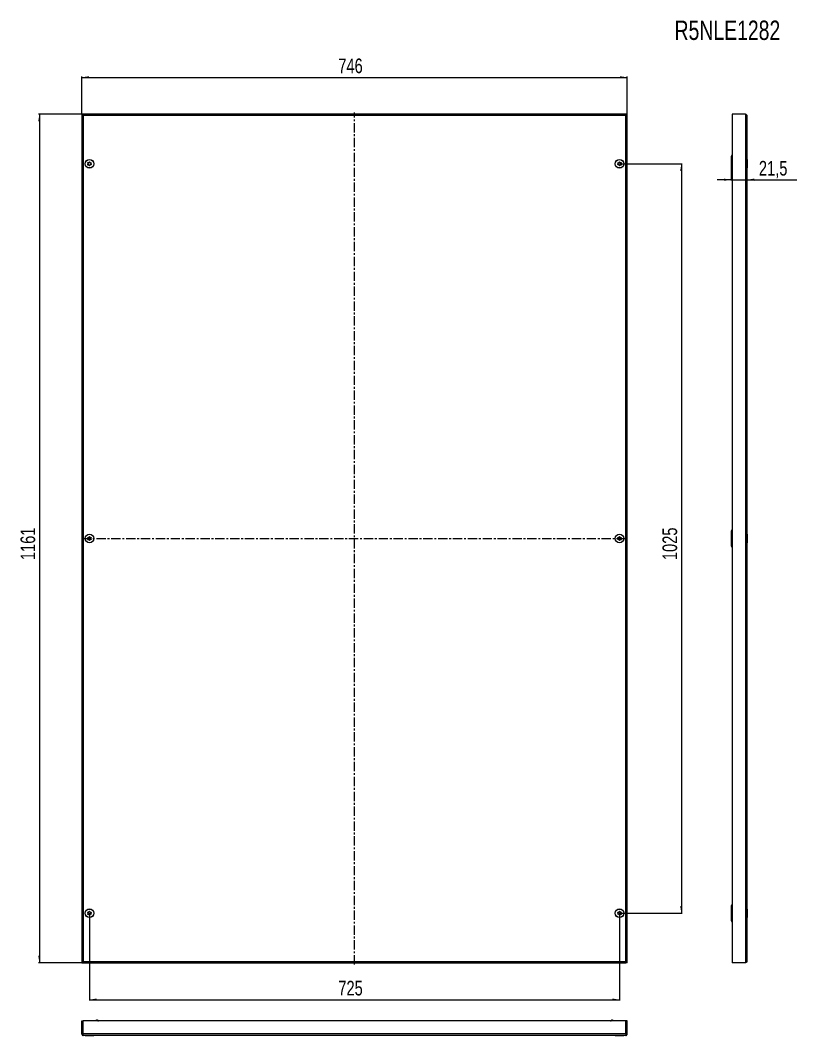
# Model space of a CAD drawing. Header units: millimetres. Extents: x -462 to 1373, y -390 to 999.
# Drawn here: x -462 to 601, y -390 to 999 of the extents above; entities that cross this region are included whole.
import ezdxf

# ---------------------------------------------------------------- set-up
doc = ezdxf.new("R2010")
doc.units = ezdxf.units.MM
doc.linetypes.add('CENTERX2', pattern=[20.32, 12.7, -2.54, 2.54, -2.54])
doc.layers.add('FORMAT', color=7, linetype='Continuous')
doc.styles.add('SLDTEXTSTYLE0', font='TXT', dxfattribs={"width": 0.75})
doc.dimstyles.new('SLDDIMSTYLE0', dxfattribs={"dimtxt": 20, "dimasz": 10, "dimexe": 0, "dimexo": 0.0625, "dimgap": 5, "dimtad": 2, "dimdec": 1, "dimrnd": 1e-09, "dimzin": 12, "dimdsep": 46, "dimtxsty": 'SLDTEXTSTYLE0', "dimsah": 1, "dimcen": 0.09, "dimadec": 0, "dimazin": 3, "dimtfac": 1, "dimtofl": 0, "dimtmove": 0, "dimatfit": 3, "dimfxl": 0, "dimfrac": 2, "dimtolj": 1, "dimtzin": 12, "dimarcsym": 0})
doc.dimstyles.new('SLDDIMSTYLE1', dxfattribs={"dimtxt": 20, "dimasz": 10, "dimexe": 0, "dimexo": 0.0625, "dimgap": 5, "dimtad": 2, "dimdec": 1, "dimrnd": 1e-09, "dimzin": 12, "dimdsep": 46, "dimtxsty": 'SLDTEXTSTYLE0', "dimsah": 1, "dimcen": 0.09, "dimadec": 0, "dimazin": 3, "dimtfac": 1, "dimtmove": 0, "dimatfit": 0, "dimfxl": 0, "dimfrac": 2, "dimtolj": 1, "dimtzin": 12, "dimarcsym": 0})

# ---------------------------------------------------------------- blocks, each defined once
blk = doc.blocks.new('_D')
at = {"layer": 'FORMAT'}
for p, q in [((-378, 870.6), (-378, 921.8)), ((-378, 920.8), (368, 920.8)), ((368, 870.6), (368, 921.8))]:
    blk.add_line(p, q, dxfattribs=at)
for points in [[(-378, 920.8), (-368, 919.2), (-368, 922.3)], [(368, 920.8), (358, 922.3), (358, 919.2)]]:
    blk.add_solid(points, dxfattribs=at)
at = {"layer": 'FORMAT', "insert": (-27.2, 946.5), "char_height": 20, "attachment_point": 1, "style": 'SLDTEXTSTYLE0'}
blk.add_mtext('746', dxfattribs=at)
blk = doc.blocks.new('_D_1')
at = {"layer": 'FORMAT'}
for p, q in [((-376.3, 870.6), (-437, 870.6)), ((-436, 870.6), (-436, -290.4)), ((-376.3, -290.4), (-437, -290.4))]:
    blk.add_line(p, q, dxfattribs=at)
for points in [[(-436, 870.6), (-437.6, 860.6), (-434.5, 860.6)], [(-436, -290.4), (-434.5, -280.4), (-437.6, -280.4)]]:
    blk.add_solid(points, dxfattribs=at)
at = {"layer": 'FORMAT', "insert": (-461.8, 260.5), "char_height": 20, "attachment_point": 1, "rotation": 90, "style": 'SLDTEXTSTYLE0'}
blk.add_mtext('1161', dxfattribs=at)
blk = doc.blocks.new('_D_2')
at = {"layer": 'FORMAT'}
for p, q in [((357.5, 802.6), (443, 802.6)), ((442, 802.6), (442, -222.4)), ((357.5, -222.4), (443, -222.4))]:
    blk.add_line(p, q, dxfattribs=at)
for points in [[(442, 802.6), (440.4, 792.6), (443.5, 792.6)], [(442, -222.4), (443.5, -212.4), (440.4, -212.4)]]:
    blk.add_solid(points, dxfattribs=at)
at = {"layer": 'FORMAT', "insert": (416.2, 260.5), "char_height": 20, "attachment_point": 1, "rotation": 90, "style": 'SLDTEXTSTYLE0'}
blk.add_mtext('1025', dxfattribs=at)
blk = doc.blocks.new('_D_3')
at = {"layer": 'FORMAT'}
for p, q in [((-367.5, -222.4), (-367.5, -341.6)), ((357.5, -222.4), (357.5, -341.6)), ((-367.5, -340.6), (357.5, -340.6))]:
    blk.add_line(p, q, dxfattribs=at)
for points in [[(-367.5, -340.6), (-357.5, -342.1), (-357.5, -339)], [(357.5, -340.6), (347.5, -339), (347.5, -342.1)]]:
    blk.add_solid(points, dxfattribs=at)
at = {"layer": 'FORMAT', "insert": (-27.2, -314.8), "char_height": 20, "attachment_point": 1, "style": 'SLDTEXTSTYLE0'}
blk.add_mtext('725', dxfattribs=at)
blk = doc.blocks.new('_D_4')
at = {"layer": 'FORMAT'}
for p, q in [((510.2, 793.1), (510.2, 779.8)), ((510.2, 780.8), (491, 780.8)), ((510.2, 780.8), (531.7, 780.8)), ((531.7, 780.8), (599.9, 780.8))]:
    blk.add_line(p, q, dxfattribs=at)
for points in [[(510.2, 780.8), (500.2, 782.3), (500.2, 779.2)], [(531.7, 780.8), (541.7, 779.2), (541.7, 782.3)]]:
    blk.add_solid(points, dxfattribs=at)
at = {"layer": 'FORMAT', "insert": (548.1, 806.5), "char_height": 20, "attachment_point": 1, "style": 'SLDTEXTSTYLE0'}
blk.add_mtext('21,5', dxfattribs=at)

msp = doc.modelspace()

# ---------------------------------------------------------------- linework, layer by layer
at = {"color": 7, "linetype": 'Continuous', "lineweight": 25}
for p, q in [((-378.02, 870.6), (-376.52, 870.6)), ((-378.02, 870.6), (-378.02, -290.4)), ((366.28, 870.6), (-376.32, 870.6)), ((-376.32, 869.48), (-376.32, 870.6)), ((366.28, 870.6), (366.28, 869.49)), ((367.98, 870.6), (366.48, 870.6)), ((367.98, -290.4), (367.98, 870.6)), ((511.73, 870.6), (511.73, -290.4)), ((529.63, 870.6), (511.73, 870.6)), ((531.73, 868.5), (531.73, -288.3)), ((510.23, 812.1), (510.23, 793.1)), ((531.99, 808.39), (531.73, 808.39)), ((531.99, 808.39), (531.99, 807.67)), ((531.99, 807.67), (531.99, 796.82)), ((531.73, 796.82), (531.99, 796.82)), ((510.23, 299.6), (510.23, 280.6)), ((531.99, 295.89), (531.73, 295.89)), ((531.99, 295.89), (531.99, 295.17)), ((531.99, 295.17), (531.99, 284.32)), ((531.73, 284.32), (531.99, 284.32)), ((510.23, -212.9), (510.23, -231.9)), ((531.99, -216.61), (531.73, -216.61)), ((531.99, -216.61), (531.99, -228.18)), ((531.73, -228.18), (531.99, -228.18)), ((-378.02, -290.4), (-376.52, -290.4)), ((-376.32, -289.29), (-376.32, -290.4)), ((-376.32, -290.4), (366.28, -290.4)), ((366.28, -290.4), (366.28, -289.28)), ((367.98, -290.4), (366.48, -290.4)), ((529.63, -290.4), (511.73, -290.4)), ((-378.02, -369.59), (-376.52, -369.59)), ((-378.02, -387.49), (-378.02, -369.59)), ((-376.52, -387.49), (-376.52, -369.59)), ((-376.32, -387.49), (-376.32, -369.59)), ((366.28, -369.59), (-376.32, -369.59)), ((-358.02, -368.09), (-357.02, -368.09)), ((-358.02, -369.59), (-358.02, -368.09)), ((-356.02, -369.09), (-357.02, -368.09)), ((-355.52, -369.09), (-356.02, -369.09)), ((-356.02, -369.09), (-356.02, -369.59)), ((345.48, -369.09), (345.98, -369.09)), ((346.98, -368.09), (345.98, -369.09)), ((345.98, -369.59), (345.98, -369.09)), ((346.98, -368.09), (347.98, -368.09)), ((347.98, -368.09), (347.98, -369.59)), ((366.28, -387.49), (366.28, -369.59)), ((367.98, -369.59), (366.48, -369.59)), ((366.48, -387.49), (366.48, -369.59)), ((367.98, -387.49), (367.98, -369.59)), ((-378.02, -387.49), (-376.52, -387.49)), ((367.98, -387.49), (366.48, -387.49)), ((365.88, -389.59), (-375.92, -389.59)), ((-373.31, -389.59), (-373.31, -389.84)), ((-370.31, -389.84), (-373.31, -389.84)), ((-361.74, -389.84), (-370.31, -389.84)), ((-361.74, -389.84), (-361.74, -389.59)), ((351.69, -389.59), (351.69, -389.84)), ((363.26, -389.84), (351.69, -389.84)), ((363.26, -389.84), (363.26, -389.59))]:
    msp.add_line(p, q, dxfattribs=at)
at = {"color": 8, "linetype": 'Continuous', "lineweight": 18}
for p, q in [((365.88, 868.5), (-375.92, 868.5)), ((-375.92, 868.5), (-375.92, -288.3)), ((365.88, -288.3), (365.88, 868.5)), ((529.63, 870.6), (529.63, -290.4)), ((-375.92, -288.3), (365.88, -288.3)), ((366.28, -387.49), (-376.32, -387.49))]:
    msp.add_line(p, q, dxfattribs=at)
at = {"color": 7, "linetype": 'Continuous', "lineweight": 25}
for centre, radius in [((-367.52, 802.6), 6), ((-367.52, 802.6), 5.79), ((357.48, 802.6), 6), ((357.48, 802.6), 5.78), ((-367.52, 802.6), 1.85), ((357.48, 802.6), 1.85), ((-367.52, 290.1), 6), ((-367.52, 290.1), 5.79), ((-367.52, 290.1), 1.85), ((357.48, 290.1), 6), ((357.48, 290.1), 5.79), ((357.48, 290.1), 1.85), ((-367.52, -222.4), 6), ((-367.52, -222.4), 5.79), ((-367.52, -222.4), 1.85), ((357.48, -222.4), 6), ((357.48, -222.4), 5.78), ((357.48, -222.4), 1.85)]:
    msp.add_circle(centre, radius, dxfattribs=at)
for centre, start, end in [((513.23, 812.1), 120, 180), ((513.23, 793.1), 180, 240), ((513.23, 299.6), 120, 180), ((513.23, 280.6), 180, 240), ((513.23, -212.9), 120, 180), ((513.23, -231.9), 180, 240)]:
    msp.add_arc(centre, 3, start, end, dxfattribs=at)
for points, knots in [([(-378.02, 870.6), (-377.99, 870.42), (-377.92, 870.07), (-377.42, 869.53), (-376.72, 869.01), (-376.18, 868.67), (-375.92, 868.5)], [0, 0, 0, 0, 0.2547568, 0.5096489, 0.7645419, 1, 1, 1, 1]), ([(-376.52, 870.6), (-376.51, 870.42), (-376.49, 870.06), (-376.3, 869.36), (-376.07, 868.84), (-375.92, 868.5)], [0, 0, 0, 0, 0.2598775, 0.5197391, 1, 1, 1, 1]), ([(365.88, 868.5), (365.96, 868.68), (366.12, 869.05), (366.39, 869.74), (366.44, 870.26), (366.48, 870.6)], [0, 0, 0, 0, 0.2598775, 0.5197391, 1, 1, 1, 1]), ([(365.88, 868.5), (366.16, 868.68), (366.72, 869.04), (367.42, 869.57), (367.89, 870.09), (367.95, 870.44), (367.98, 870.6)], [0, 0, 0, 0, 0.25475266, 0.50964469, 0.7645377, 1, 1, 1, 1]), ([(529.63, 870.6), (529.91, 870.42), (530.48, 870.07), (531.18, 869.53), (531.65, 869.01), (531.71, 868.67), (531.73, 868.5)], [0, 0, 0, 0, 0.2547568, 0.5096489, 0.7645419, 1, 1, 1, 1]), ([(-365.07, 803.95), (-365.08, 803.96), (-365.09, 803.98), (-365.15, 804), (-365.29, 804.03), (-365.68, 804.02), (-366.22, 804.01), (-366.77, 804.31), (-367.05, 804.75), (-367.22, 805.1), (-367.34, 805.31), (-367.4, 805.38), (-367.44, 805.4), (-367.48, 805.4), (-367.51, 805.39), (-367.56, 805.35), (-367.72, 805.13), (-367.92, 804.7), (-368.38, 804.16), (-369.08, 804.07), (-369.56, 804.12), (-369.82, 804.11), (-369.89, 804.08), (-369.91, 804.06), (-369.93, 804.03), (-369.93, 803.99), (-369.92, 803.95), (-369.9, 803.87), (-369.79, 803.67), (-369.59, 803.35), (-369.37, 802.88), (-369.41, 802.25), (-369.71, 801.8), (-369.92, 801.47), (-369.98, 801.34), (-369.99, 801.28), (-369.98, 801.25), (-369.95, 801.22), (-369.9, 801.2), (-369.75, 801.17), (-369.37, 801.18), (-368.83, 801.19), (-368.27, 800.89), (-367.99, 800.45), (-367.82, 800.1), (-367.7, 799.89), (-367.64, 799.82), (-367.6, 799.8), (-367.57, 799.8), (-367.54, 799.81), (-367.48, 799.85), (-367.33, 800.07), (-367.12, 800.5), (-366.67, 801.04), (-365.96, 801.13), (-365.49, 801.08), (-365.22, 801.09), (-365.15, 801.12), (-365.13, 801.14), (-365.12, 801.17), (-365.11, 801.21), (-365.12, 801.25), (-365.15, 801.33), (-365.25, 801.53), (-365.46, 801.85), (-365.67, 802.32), (-365.64, 802.95), (-365.34, 803.4), (-365.12, 803.73), (-365.06, 803.86), (-365.06, 803.92), (-365.07, 803.94), (-365.07, 803.95)], [0, 0, 0, 0, 0.0020087, 0.00442, 0.0093647, 0.0255282, 0.0677053, 0.0957862, 0.1246456, 0.1503415, 0.1605194, 0.1633943, 0.1656965, 0.1672448, 0.1688741, 0.1707699, 0.1786058, 0.2119941, 0.2499945, 0.2879948, 0.3213831, 0.329219, 0.3311148, 0.3327441, 0.3342924, 0.3362166, 0.3385353, 0.3413178, 0.349662, 0.3753578, 0.4042173, 0.4322982, 0.4744753, 0.4906388, 0.4966691, 0.49844, 0.5, 0.5020087, 0.50442, 0.5093647, 0.5255282, 0.5677053, 0.5957862, 0.6246456, 0.6503415, 0.6605194, 0.6633943, 0.6656965, 0.6672448, 0.6688741, 0.6707699, 0.6786058, 0.7119941, 0.7499945, 0.7879948, 0.8213831, 0.829219, 0.8311148, 0.8327441, 0.8342924, 0.8362166, 0.8385353, 0.8413178, 0.849662, 0.8753578, 0.9042173, 0.9322982, 0.9744753, 0.9906388, 0.9966691, 0.99844, 1, 1, 1, 1]), ([(355.03, 803.95), (355.02, 803.94), (355.01, 803.91), (355.02, 803.85), (355.08, 803.72), (355.29, 803.4), (355.59, 802.95), (355.63, 802.32), (355.41, 801.85), (355.21, 801.52), (355.09, 801.31), (355.07, 801.21), (355.07, 801.17), (355.09, 801.14), (355.11, 801.12), (355.18, 801.09), (355.44, 801.08), (355.92, 801.13), (356.62, 801.04), (357.08, 800.5), (357.28, 800.07), (357.44, 799.85), (357.49, 799.81), (357.52, 799.8), (357.56, 799.8), (357.59, 799.82), (357.62, 799.85), (357.67, 799.91), (357.78, 800.11), (357.95, 800.45), (358.23, 800.89), (358.78, 801.19), (359.32, 801.18), (359.71, 801.17), (359.86, 801.2), (359.91, 801.23), (359.93, 801.25), (359.94, 801.29), (359.93, 801.35), (359.88, 801.48), (359.66, 801.8), (359.36, 802.25), (359.33, 802.88), (359.54, 803.35), (359.75, 803.68), (359.86, 803.89), (359.89, 803.99), (359.89, 804.03), (359.87, 804.06), (359.85, 804.08), (359.78, 804.11), (359.51, 804.12), (359.04, 804.07), (358.33, 804.16), (357.88, 804.7), (357.67, 805.13), (357.52, 805.35), (357.46, 805.39), (357.43, 805.4), (357.4, 805.4), (357.37, 805.38), (357.34, 805.35), (357.28, 805.29), (357.17, 805.09), (357.01, 804.75), (356.73, 804.31), (356.17, 804.01), (355.63, 804.02), (355.24, 804.03), (355.09, 804), (355.04, 803.97), (355.03, 803.96), (355.03, 803.95)], [0, 0, 0, 0, 0.0020087, 0.00442, 0.0093647, 0.0255282, 0.0677053, 0.0957862, 0.1246456, 0.1503415, 0.1605194, 0.1633943, 0.1656965, 0.1672448, 0.1688741, 0.1707699, 0.1786058, 0.2119941, 0.2499945, 0.2879948, 0.3213831, 0.329219, 0.3311148, 0.3327441, 0.3342924, 0.3362166, 0.3385353, 0.3413178, 0.349662, 0.3753578, 0.4042173, 0.4322982, 0.4744753, 0.4906388, 0.4966691, 0.49844, 0.5, 0.5020087, 0.50442, 0.5093647, 0.5255282, 0.5677053, 0.5957862, 0.6246456, 0.6503415, 0.6605194, 0.6633943, 0.6656965, 0.6672448, 0.6688741, 0.6707699, 0.6786058, 0.7119941, 0.7499945, 0.7879948, 0.8213831, 0.829219, 0.8311148, 0.8327441, 0.8342924, 0.8362166, 0.8385353, 0.8413178, 0.849662, 0.8753578, 0.9042173, 0.9322982, 0.9744753, 0.9906388, 0.9966691, 0.99844, 1, 1, 1, 1]), ([(-365.07, 291.45), (-365.08, 291.46), (-365.09, 291.48), (-365.15, 291.5), (-365.29, 291.53), (-365.68, 291.52), (-366.22, 291.51), (-366.77, 291.81), (-367.05, 292.25), (-367.22, 292.6), (-367.34, 292.81), (-367.4, 292.88), (-367.44, 292.9), (-367.48, 292.9), (-367.51, 292.89), (-367.56, 292.85), (-367.72, 292.63), (-367.92, 292.2), (-368.38, 291.66), (-369.08, 291.57), (-369.56, 291.62), (-369.82, 291.61), (-369.89, 291.58), (-369.91, 291.56), (-369.93, 291.53), (-369.93, 291.49), (-369.92, 291.45), (-369.9, 291.37), (-369.79, 291.17), (-369.59, 290.85), (-369.37, 290.38), (-369.41, 289.75), (-369.71, 289.3), (-369.92, 288.97), (-369.98, 288.84), (-369.99, 288.78), (-369.98, 288.75), (-369.95, 288.72), (-369.9, 288.7), (-369.75, 288.67), (-369.37, 288.68), (-368.83, 288.69), (-368.27, 288.39), (-367.99, 287.95), (-367.82, 287.6), (-367.7, 287.39), (-367.64, 287.32), (-367.6, 287.3), (-367.57, 287.3), (-367.54, 287.31), (-367.48, 287.35), (-367.33, 287.57), (-367.12, 288), (-366.67, 288.54), (-365.96, 288.63), (-365.49, 288.58), (-365.22, 288.59), (-365.15, 288.62), (-365.13, 288.64), (-365.12, 288.67), (-365.11, 288.71), (-365.12, 288.75), (-365.15, 288.83), (-365.25, 289.03), (-365.46, 289.35), (-365.67, 289.82), (-365.64, 290.45), (-365.34, 290.9), (-365.12, 291.23), (-365.06, 291.36), (-365.06, 291.42), (-365.07, 291.44), (-365.07, 291.45)], [0, 0, 0, 0, 0.0020087, 0.00442, 0.0093647, 0.0255282, 0.0677053, 0.0957862, 0.1246456, 0.1503415, 0.1605194, 0.1633943, 0.1656965, 0.1672448, 0.1688741, 0.1707699, 0.1786058, 0.2119941, 0.2499945, 0.2879948, 0.3213831, 0.329219, 0.3311148, 0.3327441, 0.3342924, 0.3362166, 0.3385353, 0.3413178, 0.349662, 0.3753578, 0.4042173, 0.4322982, 0.4744753, 0.4906388, 0.4966691, 0.49844, 0.5, 0.5020087, 0.50442, 0.5093647, 0.5255282, 0.5677053, 0.5957862, 0.6246456, 0.6503415, 0.6605194, 0.6633943, 0.6656965, 0.6672448, 0.6688741, 0.6707699, 0.6786058, 0.7119941, 0.7499945, 0.7879948, 0.8213831, 0.829219, 0.8311148, 0.8327441, 0.8342924, 0.8362166, 0.8385353, 0.8413178, 0.849662, 0.8753578, 0.9042173, 0.9322982, 0.9744753, 0.9906388, 0.9966691, 0.99844, 1, 1, 1, 1]), ([(355.03, 291.45), (355.02, 291.44), (355.01, 291.41), (355.02, 291.35), (355.08, 291.22), (355.29, 290.9), (355.59, 290.45), (355.63, 289.82), (355.41, 289.35), (355.21, 289.02), (355.09, 288.81), (355.07, 288.71), (355.07, 288.67), (355.09, 288.64), (355.11, 288.62), (355.18, 288.59), (355.44, 288.58), (355.92, 288.63), (356.62, 288.54), (357.08, 288), (357.28, 287.57), (357.44, 287.35), (357.49, 287.31), (357.52, 287.3), (357.56, 287.3), (357.59, 287.32), (357.62, 287.35), (357.67, 287.41), (357.78, 287.61), (357.95, 287.95), (358.23, 288.39), (358.78, 288.69), (359.32, 288.68), (359.71, 288.67), (359.86, 288.7), (359.91, 288.73), (359.93, 288.75), (359.94, 288.79), (359.93, 288.85), (359.88, 288.98), (359.66, 289.3), (359.36, 289.75), (359.33, 290.38), (359.54, 290.85), (359.75, 291.18), (359.86, 291.39), (359.89, 291.49), (359.89, 291.53), (359.87, 291.56), (359.85, 291.58), (359.78, 291.61), (359.51, 291.62), (359.04, 291.57), (358.33, 291.66), (357.88, 292.2), (357.67, 292.63), (357.52, 292.85), (357.46, 292.89), (357.43, 292.9), (357.4, 292.9), (357.37, 292.88), (357.34, 292.85), (357.28, 292.79), (357.17, 292.59), (357.01, 292.25), (356.73, 291.81), (356.17, 291.51), (355.63, 291.52), (355.24, 291.53), (355.09, 291.5), (355.04, 291.47), (355.03, 291.46), (355.03, 291.45)], [0, 0, 0, 0, 0.0020087, 0.00442, 0.0093647, 0.0255282, 0.0677053, 0.0957862, 0.1246456, 0.1503415, 0.1605194, 0.1633943, 0.1656965, 0.1672448, 0.1688741, 0.1707699, 0.1786058, 0.2119941, 0.2499945, 0.2879948, 0.3213831, 0.329219, 0.3311148, 0.3327441, 0.3342924, 0.3362166, 0.3385353, 0.3413178, 0.349662, 0.3753578, 0.4042173, 0.4322982, 0.4744753, 0.4906388, 0.4966691, 0.49844, 0.5, 0.5020087, 0.50442, 0.5093647, 0.5255282, 0.5677053, 0.5957862, 0.6246456, 0.6503415, 0.6605194, 0.6633943, 0.6656965, 0.6672448, 0.6688741, 0.6707699, 0.6786058, 0.7119941, 0.7499945, 0.7879948, 0.8213831, 0.829219, 0.8311148, 0.8327441, 0.8342924, 0.8362166, 0.8385353, 0.8413178, 0.849662, 0.8753578, 0.9042173, 0.9322982, 0.9744753, 0.9906388, 0.9966691, 0.99844, 1, 1, 1, 1]), ([(-365.07, -223.75), (-365.06, -223.74), (-365.06, -223.71), (-365.07, -223.65), (-365.12, -223.52), (-365.34, -223.2), (-365.64, -222.75), (-365.67, -222.12), (-365.46, -221.65), (-365.25, -221.32), (-365.14, -221.11), (-365.11, -221.01), (-365.11, -220.97), (-365.13, -220.94), (-365.15, -220.92), (-365.22, -220.89), (-365.49, -220.88), (-365.96, -220.93), (-366.67, -220.84), (-367.12, -220.3), (-367.33, -219.87), (-367.48, -219.65), (-367.54, -219.61), (-367.57, -219.6), (-367.6, -219.6), (-367.63, -219.62), (-367.66, -219.65), (-367.72, -219.71), (-367.83, -219.91), (-367.99, -220.25), (-368.27, -220.69), (-368.83, -220.99), (-369.37, -220.98), (-369.76, -220.97), (-369.91, -221), (-369.96, -221.03), (-369.98, -221.05), (-369.99, -221.09), (-369.98, -221.14), (-369.92, -221.28), (-369.71, -221.6), (-369.41, -222.05), (-369.37, -222.68), (-369.59, -223.15), (-369.79, -223.48), (-369.91, -223.69), (-369.93, -223.79), (-369.93, -223.83), (-369.91, -223.86), (-369.89, -223.88), (-369.82, -223.91), (-369.56, -223.92), (-369.08, -223.87), (-368.38, -223.96), (-367.92, -224.5), (-367.72, -224.93), (-367.56, -225.15), (-367.51, -225.19), (-367.48, -225.2), (-367.44, -225.2), (-367.41, -225.18), (-367.38, -225.15), (-367.33, -225.09), (-367.22, -224.89), (-367.05, -224.55), (-366.77, -224.11), (-366.22, -223.81), (-365.68, -223.82), (-365.28, -223.83), (-365.14, -223.8), (-365.09, -223.77), (-365.07, -223.76), (-365.07, -223.75)], [0, 0, 0, 0, 0.0020087, 0.00442, 0.0093647, 0.0255282, 0.0677053, 0.0957862, 0.1246456, 0.1503415, 0.1605194, 0.1633943, 0.1656965, 0.1672448, 0.1688741, 0.1707699, 0.1786058, 0.2119941, 0.2499945, 0.2879948, 0.3213831, 0.329219, 0.3311148, 0.3327441, 0.3342924, 0.3362166, 0.3385353, 0.3413178, 0.349662, 0.3753578, 0.4042173, 0.4322982, 0.4744753, 0.4906388, 0.4966691, 0.49844, 0.5, 0.5020087, 0.50442, 0.5093647, 0.5255282, 0.5677053, 0.5957862, 0.6246456, 0.6503415, 0.6605194, 0.6633943, 0.6656965, 0.6672448, 0.6688741, 0.6707699, 0.6786058, 0.7119941, 0.7499945, 0.7879948, 0.8213831, 0.829219, 0.8311148, 0.8327441, 0.8342924, 0.8362166, 0.8385353, 0.8413178, 0.849662, 0.8753578, 0.9042173, 0.9322982, 0.9744753, 0.9906388, 0.9966691, 0.99844, 1, 1, 1, 1]), ([(355.03, -223.75), (355.03, -223.76), (355.05, -223.78), (355.1, -223.8), (355.25, -223.83), (355.63, -223.82), (356.17, -223.81), (356.73, -224.11), (357.01, -224.55), (357.18, -224.9), (357.3, -225.11), (357.36, -225.18), (357.4, -225.2), (357.43, -225.2), (357.46, -225.19), (357.52, -225.15), (357.67, -224.93), (357.88, -224.5), (358.33, -223.96), (359.04, -223.87), (359.51, -223.92), (359.78, -223.91), (359.85, -223.88), (359.87, -223.86), (359.88, -223.83), (359.89, -223.79), (359.88, -223.75), (359.85, -223.67), (359.75, -223.47), (359.54, -223.15), (359.33, -222.68), (359.36, -222.05), (359.66, -221.6), (359.88, -221.27), (359.94, -221.14), (359.94, -221.08), (359.93, -221.05), (359.91, -221.02), (359.85, -221), (359.71, -220.97), (359.32, -220.98), (358.78, -220.99), (358.23, -220.69), (357.95, -220.25), (357.78, -219.9), (357.66, -219.69), (357.6, -219.62), (357.56, -219.6), (357.52, -219.6), (357.49, -219.61), (357.44, -219.65), (357.28, -219.87), (357.08, -220.3), (356.62, -220.84), (355.92, -220.93), (355.44, -220.88), (355.18, -220.89), (355.11, -220.92), (355.09, -220.94), (355.07, -220.97), (355.07, -221.01), (355.08, -221.05), (355.1, -221.13), (355.21, -221.33), (355.41, -221.65), (355.63, -222.12), (355.59, -222.75), (355.29, -223.2), (355.08, -223.53), (355.02, -223.66), (355.01, -223.72), (355.02, -223.74), (355.03, -223.75)], [0, 0, 0, 0, 0.0020087, 0.00442, 0.0093647, 0.0255282, 0.0677053, 0.0957862, 0.1246456, 0.1503415, 0.1605194, 0.1633943, 0.1656965, 0.1672448, 0.1688741, 0.1707699, 0.1786058, 0.2119941, 0.2499945, 0.2879948, 0.3213831, 0.329219, 0.3311148, 0.3327441, 0.3342924, 0.3362166, 0.3385353, 0.3413178, 0.349662, 0.3753578, 0.4042173, 0.4322982, 0.4744753, 0.4906388, 0.4966691, 0.49844, 0.5, 0.5020087, 0.50442, 0.5093647, 0.5255282, 0.5677053, 0.5957862, 0.6246456, 0.6503415, 0.6605194, 0.6633943, 0.6656965, 0.6672448, 0.6688741, 0.6707699, 0.6786058, 0.7119941, 0.7499945, 0.7879948, 0.8213831, 0.829219, 0.8311148, 0.8327441, 0.8342924, 0.8362166, 0.8385353, 0.8413178, 0.849662, 0.8753578, 0.9042173, 0.9322982, 0.9744753, 0.9906388, 0.9966691, 0.99844, 1, 1, 1, 1]), ([(367.98, -290.4), (367.95, -290.22), (367.88, -289.86), (367.38, -289.33), (366.68, -288.81), (366.14, -288.46), (365.88, -288.3)], [0, 0, 0, 0, 0.2547568, 0.5096489, 0.7645419, 1, 1, 1, 1]), ([(366.48, -290.4), (366.47, -290.22), (366.45, -289.85), (366.26, -289.16), (366.03, -288.64), (365.88, -288.3)], [0, 0, 0, 0, 0.2598775, 0.5197391, 1, 1, 1, 1]), ([(-356.02, -369.09), (-356, -369.18), (-355.97, -369.35), (-355.72, -369.52), (-355.61, -369.59)], [0, 0, 0, 0, 0.5741301, 1, 1, 1, 1]), ([(-355.52, -369.09), (-355.5, -369.19), (-355.47, -369.34), (-355.32, -369.51), (-355.24, -369.57), (-355.23, -369.59)], [0, 0, 0, 0, 0.6029704, 0.9179315, 1, 1, 1, 1]), ([(345.17, -369.59), (345.24, -369.53), (345.37, -369.41), (345.46, -369.25), (345.47, -369.14), (345.48, -369.09)], [0, 0, 0, 0, 0.3603654, 0.6750686, 1, 1, 1, 1]), ([(345.57, -369.59), (345.65, -369.53), (345.89, -369.38), (345.97, -369.21), (345.98, -369.1), (345.98, -369.09)], [0, 0, 0, 0, 0.3313457, 0.9052264, 1, 1, 1, 1]), ([(-378.02, -387.49), (-377.99, -387.77), (-377.92, -388.33), (-377.42, -389.03), (-376.72, -389.5), (-376.18, -389.56), (-375.92, -389.59)], [0, 0, 0, 0, 0.2547568, 0.5096489, 0.7645419, 1, 1, 1, 1]), ([(-376.52, -387.49), (-376.51, -387.57), (-376.49, -387.72), (-376.39, -387.91), (-376.29, -387.94), (-376.26, -387.95)], [0, 0, 0, 0, 0.4327963, 0.8655659, 1, 1, 1, 1]), ([(365.88, -389.59), (366.16, -389.55), (366.72, -389.49), (367.42, -388.98), (367.89, -388.28), (367.95, -387.75), (367.98, -387.49)], [0, 0, 0, 0, 0.25475266, 0.50964469, 0.7645377, 1, 1, 1, 1]), ([(366.22, -387.97), (366.25, -387.94), (366.42, -387.84), (366.45, -387.64), (366.48, -387.49)], [0, 0, 0, 0, 0.2077128, 1, 1, 1, 1])]:
    msp.add_open_spline(points, degree=3, knots=knots, dxfattribs=at)
for points in [[(-375.92, 868.5), (-375.96, 868.78), (-376.02, 869.33), (-376.12, 870.02), (-376.22, 870.51), (-376.29, 870.57), (-376.32, 870.6)], [(366.28, 870.6), (366.24, 870.57), (366.18, 870.51), (366.08, 870.02), (365.98, 869.33), (365.91, 868.78), (365.88, 868.5)], [(-375.92, -288.3), (-376.2, -288.47), (-376.75, -288.82), (-377.44, -289.35), (-377.93, -289.87), (-377.99, -290.22), (-378.02, -290.4)], [(-375.92, -288.3), (-376.08, -288.65), (-376.41, -289.35), (-376.48, -290.05), (-376.52, -290.4)], [(-376.32, -290.4), (-376.29, -290.37), (-376.22, -290.3), (-376.12, -289.82), (-376.02, -289.13), (-375.96, -288.57), (-375.92, -288.3)], [(365.88, -288.3), (365.91, -288.57), (365.98, -289.13), (366.08, -289.82), (366.18, -290.3), (366.24, -290.37), (366.28, -290.4)], [(531.73, -288.3), (531.7, -288.47), (531.64, -288.82), (531.15, -289.35), (530.46, -289.87), (529.91, -290.22), (529.63, -290.4)], [(-375.92, -389.59), (-375.96, -389.55), (-376.02, -389.49), (-376.12, -389.01), (-376.22, -388.31), (-376.29, -387.76), (-376.32, -387.49)], [(366.28, -387.49), (366.24, -387.76), (366.18, -388.31), (366.08, -389.01), (365.98, -389.49), (365.91, -389.55), (365.88, -389.59)]]:
    msp.add_open_spline(points, degree=3, dxfattribs=at)
at = {"layer": 'FORMAT', "linetype": 'CENTERX2', "lineweight": 18}
for p, q in [((-5.02, -292.4), (-5.02, 872.6)), ((-378.32, 290.1), (368.28, 290.1))]:
    msp.add_line(p, q, dxfattribs=at)

# ---------------------------------------------------------------- texts
at = {"layer": 'FORMAT', "insert": (432.72, 998.4), "char_height": 26.458, "attachment_point": 1, "style": 'SLDTEXTSTYLE0'}
msp.add_mtext('R5NLE1282', dxfattribs=at)

# ---------------------------------------------------------------- dimensions: what is measured, and where the dimension line sits
at = {"layer": 'FORMAT'}
for base, p1, p2, dimstyle, picture, middle in [((367.98, 920.77), (-378.02, 870.6), (367.98, 870.6), 'SLDDIMSTYLE0', '_D', (-5.02, 920.77)), ((531.73, 780.77), (510.23, 793.1), (531.73, 868.5), 'SLDDIMSTYLE1', '_D_4', (573.99, 780.77)), ((357.48, -340.57), (-367.52, -222.4), (357.48, -222.4), 'SLDDIMSTYLE0', '_D_3', (-5.02, -340.57))]:
    dim = msp.add_linear_dim(base=base, p1=p1, p2=p2, dimstyle=dimstyle, dxfattribs=at)
    dim.commit()
    dim.dimension.update_dxf_attribs({"geometry": picture, "text_midpoint": middle, "dimtype": 160})
for base, p1, p2, picture, middle in [((-436.03, -290.4), (-376.32, 870.6), (-376.32, -290.4), '_D_1', (-436.03, 290.1)), ((441.98, -222.4), (357.48, 802.6), (357.48, -222.4), '_D_2', (441.98, 290.1))]:
    dim = msp.add_linear_dim(base=base, p1=p1, p2=p2, angle=90, dimstyle='SLDDIMSTYLE0', dxfattribs=at)
    dim.commit()
    dim.dimension.update_dxf_attribs({"geometry": picture, "text_midpoint": middle, "dimtype": 160})

doc.saveas('drawing.dxf')
